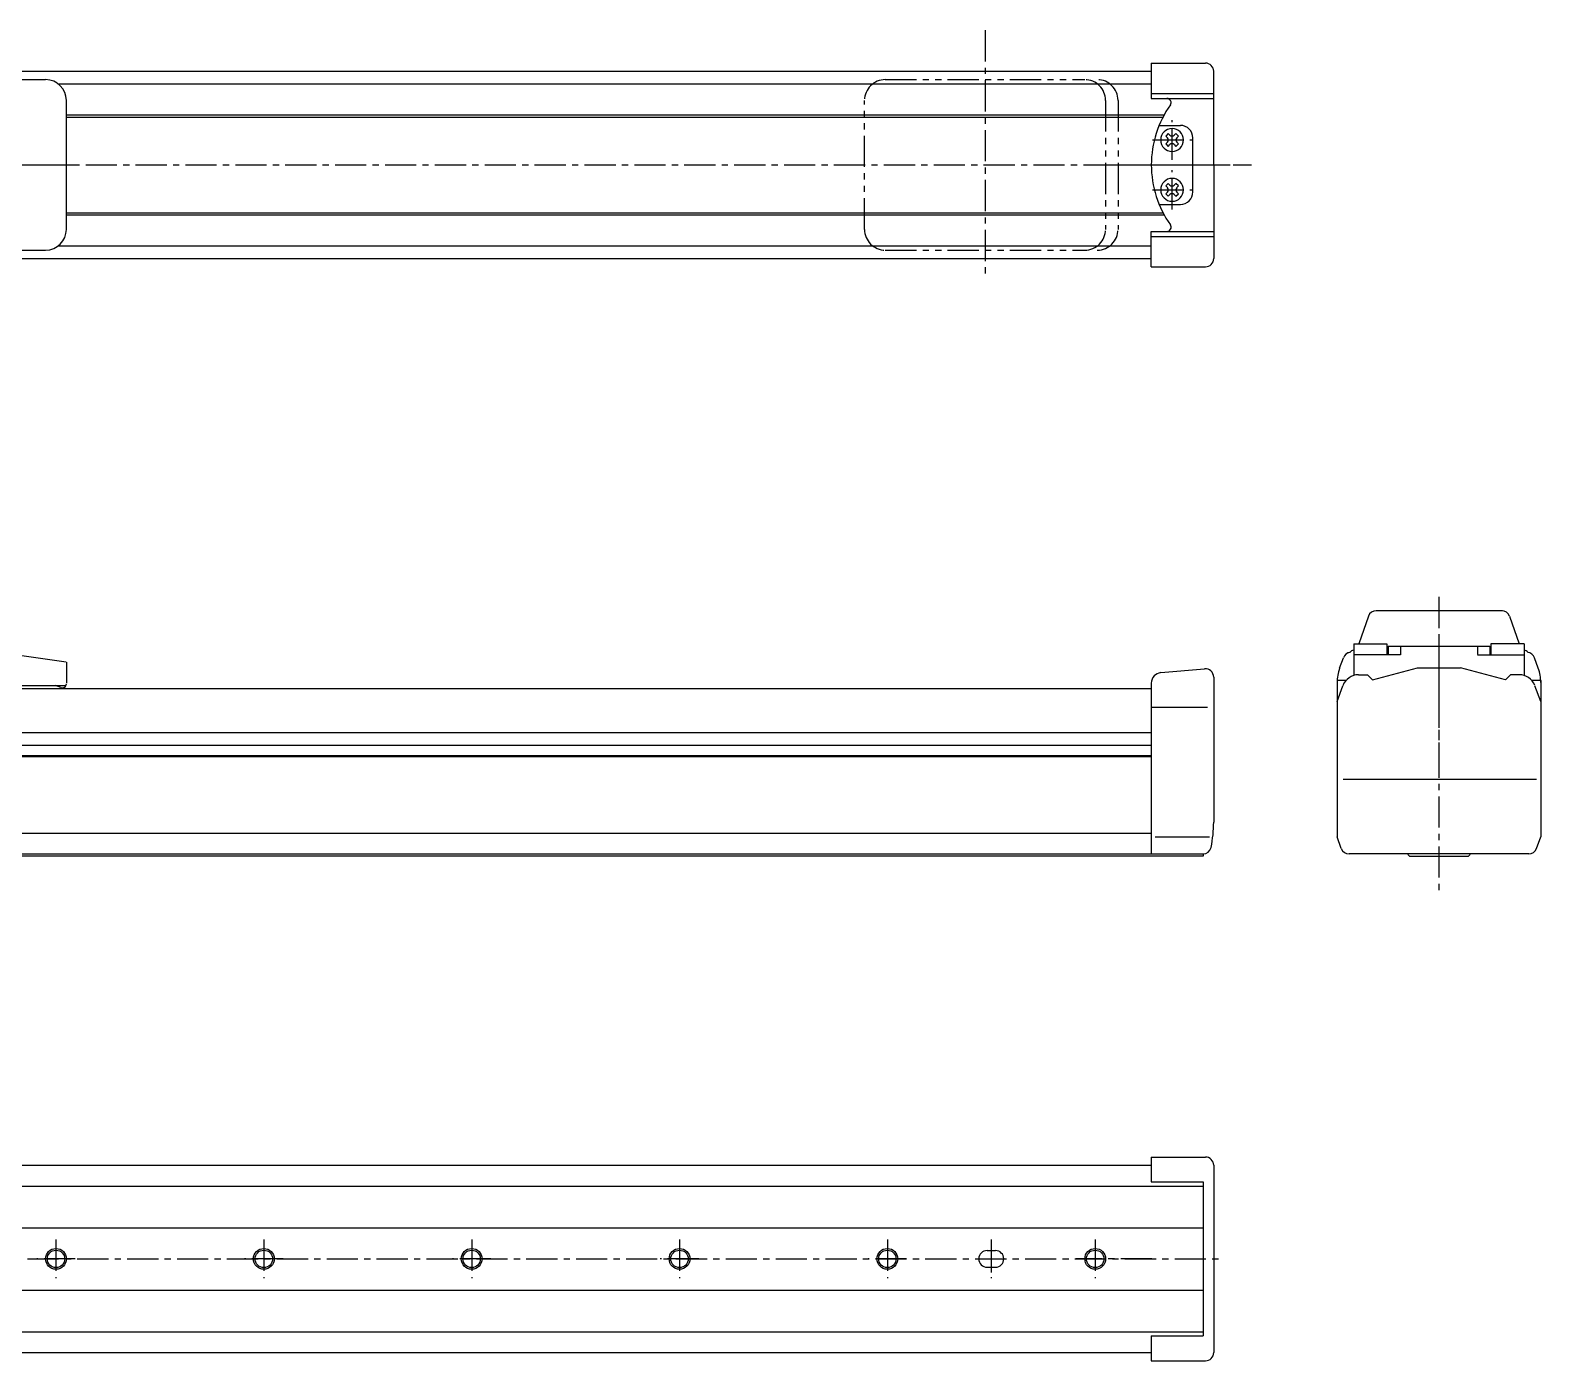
# Model space of a CAD drawing. Extents: x -728 to -84, y 145 to 488.
# Drawn here: x -447.5 to -84.1, y 168.5 to 488.5 of the extents above; entities that cross this region are included whole.
import ezdxf

# ---------------------------------------------------------------- set-up
doc = ezdxf.new("R2010")
doc.units = 0
for name, pattern in [('CENTER', [12, 7.5, -1.5, 1.5, -1.5]), ('CONTINOUS', [0]), ('PHANTOM', [15, 7.5, -1.5, 1.5, -1.5, 1.5, -1.5])]:
    doc.linetypes.add(name, pattern=pattern)
doc.layers.get('0').update_dxf_attribs({"linetype": 'CONTINUOUS'})
doc.layers.add('CENTER', color=1, linetype='CENTER')

msp = doc.modelspace()

# ---------------------------------------------------------------- linework, layer by layer
at = {"color": 7, "linetype": 'CONTINOUS'}
for p, q in [((-177.78, 480.57), (-177.78, 472.07)), ((-177.78, 480.57), (-164.78, 480.57)), ((-519.18, 478.57), (-177.78, 478.57)), ((-451.28, 476.57), (-443.78, 476.57)), ((-162.78, 456.07), (-162.78, 478.57)), ((-440.78, 475.57), (-177.78, 475.57)), ((-177.78, 473.27), (-162.78, 473.27)), ((-438.78, 440.57), (-438.78, 471.57)), ((-177.78, 472.07), (-162.78, 472.07)), ((-438.78, 468.07), (-174.72, 468.07)), ((-438.78, 467.57), (-174.98, 467.57)), ((-175.91, 465.57), (-170.78, 465.57)), ((-173.72, 463.61), (-174.32, 463.01)), ((-174.32, 463.01), (-173.91, 462.6)), ((-173.91, 461.55), (-174.32, 461.14)), ((-173.31, 463.2), (-173.72, 463.61)), ((-171.85, 463.61), (-172.26, 463.2)), ((-171.25, 463.01), (-171.85, 463.61)), ((-171.66, 462.6), (-171.25, 463.01)), ((-171.25, 461.14), (-171.66, 461.55)), ((-167.78, 449.57), (-167.78, 462.57)), ((-174.32, 461.14), (-173.72, 460.53)), ((-173.72, 460.53), (-173.31, 460.95)), ((-172.26, 460.95), (-171.85, 460.53)), ((-171.85, 460.53), (-171.25, 461.14)), ((-162.78, 456.07), (-162.78, 433.57)), ((-173.72, 451.61), (-174.32, 451.01)), ((-174.32, 451.01), (-173.91, 450.6)), ((-173.31, 451.2), (-173.72, 451.61)), ((-171.85, 451.61), (-172.26, 451.2)), ((-171.25, 451.01), (-171.85, 451.61)), ((-171.66, 450.6), (-171.25, 451.01)), ((-173.91, 449.55), (-174.32, 449.14)), ((-174.32, 449.14), (-173.72, 448.53)), ((-173.72, 448.53), (-173.31, 448.95)), ((-172.26, 448.95), (-171.85, 448.53)), ((-171.85, 448.53), (-171.25, 449.14)), ((-171.25, 449.14), (-171.66, 449.55)), ((-438.78, 444.57), (-174.98, 444.57)), ((-438.78, 444.07), (-174.72, 444.07)), ((-175.91, 446.57), (-170.78, 446.57)), ((-177.78, 440.07), (-162.78, 440.07)), ((-177.78, 431.57), (-177.78, 440.07)), ((-440.78, 436.57), (-177.78, 436.57)), ((-177.78, 438.87), (-162.78, 438.87)), ((-519.19, 433.57), (-177.78, 433.57)), ((-451.28, 435.57), (-443.78, 435.57)), ((-177.78, 431.57), (-164.78, 431.57)), ((-93.26, 348.87), (-123.67, 348.87)), ((-125.55, 347.53), (-127.89, 340.87)), ((-91.62, 347.53), (-89.29, 340.87)), ((-438.82, 336.51), (-451.78, 338.33)), ((-129.09, 340.87), (-129.09, 333.3)), ((-129.09, 340.87), (-121.09, 340.87)), ((-117.84, 338.25), (-129.09, 338.25)), ((-121.09, 340.87), (-121.09, 338.25)), ((-120.84, 340.37), (-120.84, 338.25)), ((-120.84, 340.37), (-96.34, 340.37)), ((-117.84, 340.37), (-117.84, 338.25)), ((-99.34, 340.37), (-99.34, 338.33)), ((-99.34, 338.25), (-88.09, 338.25)), ((-96.34, 340.37), (-96.34, 338.33)), ((-88.09, 340.87), (-96.09, 340.87)), ((-96.09, 340.87), (-96.09, 338.25)), ((-88.09, 340.87), (-88.09, 333.47)), ((-88.09, 338.25), (-88.09, 333.3)), ((-438.78, 336.5), (-438.78, 331.45)), ((-175.5, 333.97), (-164.96, 334.9)), ((-132.48, 335.03), (-131.57, 337.55)), ((-124.59, 332.27), (-113.76, 335.17)), ((-113.76, 335.17), (-103.41, 335.17)), ((-92.59, 332.27), (-103.41, 335.17)), ((-84.69, 335.03), (-85.61, 337.55)), ((-450.78, 330.87), (-438.89, 330.87)), ((-440.14, 330.39), (-441.39, 330.87)), ((-177.78, 331.42), (-177.78, 290.37)), ((-177.78, 331.42), (-177.78, 330.25)), ((-162.78, 332.9), (-162.78, 298.05)), ((-133.09, 332.1), (-133.09, 313.1)), ((-130.94, 332.1), (-133.09, 332.1)), ((-133.09, 327), (-131.69, 330.84)), ((-127.93, 333.47), (-125.79, 333.47)), ((-125.79, 333.47), (-124.59, 332.27)), ((-91.39, 333.47), (-92.59, 332.27)), ((-89.24, 333.47), (-91.39, 333.47)), ((-84.09, 332.1), (-86.23, 332.1)), ((-84.09, 327), (-85.48, 330.84)), ((-84.09, 332.1), (-84.09, 313.1)), ((-520.28, 330.19), (-177.76, 330.19)), ((-177.66, 325.69), (-164.27, 325.69)), ((-133.09, 327), (-133.09, 294.49)), ((-84.09, 327), (-84.09, 294.49)), ((-520.28, 319.57), (-177.78, 319.57)), ((-520.28, 316.57), (-177.78, 316.57)), ((-520.28, 314.07), (-177.78, 314.07)), ((-520.28, 313.78), (-177.78, 313.78)), ((-131.65, 308.38), (-85.1, 308.38)), ((-608.78, 295.39), (-177.78, 295.39)), ((-176.89, 294.49), (-163.81, 294.49)), ((-132.07, 291.68), (-133.09, 294.49)), ((-85.11, 291.68), (-84.09, 294.49)), ((-550.28, 290.39), (-177.78, 290.39)), ((-165.28, 289.87), (-550.28, 289.87)), ((-177.78, 290.37), (-165.37, 290.37)), ((-165.28, 290.37), (-165.28, 289.87)), ((-86.99, 290.37), (-130.19, 290.37)), ((-115.69, 289.87), (-116.09, 290.27)), ((-115.69, 289.87), (-101.49, 289.87)), ((-101.09, 290.27), (-101.49, 289.87)), ((-612.78, 215.5), (-177.78, 215.5)), ((-177.78, 217.5), (-177.78, 211.5)), ((-177.78, 217.5), (-164.78, 217.5)), ((-162.78, 215.5), (-162.78, 170.5)), ((-177.78, 211.5), (-165.28, 211.5)), ((-165.28, 211.5), (-165.28, 174.5)), ((-625.78, 210.5), (-165.28, 210.5)), ((-625.78, 200.5), (-165.28, 200.5)), ((-625.78, 185.5), (-165.28, 185.5)), ((-625.78, 175.5), (-165.28, 175.5)), ((-177.78, 174.5), (-177.78, 168.5)), ((-177.78, 174.5), (-165.28, 174.5)), ((-612.78, 170.5), (-177.78, 170.5)), ((-177.78, 168.5), (-164.78, 168.5))]:
    msp.add_line(p, q, dxfattribs=at)
at = {"color": 3, "linetype": 'PHANTOM'}
for p, q in [((-241.78, 476.57), (-193.78, 476.57)), ((-246.78, 440.57), (-246.78, 471.57)), ((-188.78, 471.57), (-188.78, 440.57)), ((-185.78, 471.57), (-185.78, 440.57)), ((-241.78, 435.57), (-193.78, 435.57)), ((-177.78, 290.39), (-165.28, 290.39))]:
    msp.add_line(p, q, dxfattribs=at)
at = {"color": 7, "linetype": 'CENTER'}
for p, q in [((-216.28, 197.64), (-216.28, 188.36)), ((-216.28, 196.22), (-216.28, 189.75))]:
    msp.add_line(p, q, dxfattribs=at)
at = {"color": 7, "linetype": 'CONTINUOUS'}
for p, q in [((-217.28, 195), (-215.28, 195)), ((-217.28, 191), (-215.28, 191))]:
    msp.add_line(p, q, dxfattribs=at)
at = {"color": 7, "linetype": 'CONTINOUS'}
for centre, radius in [((-441.28, 193), 2.5), ((-441.28, 193), 2.1), ((-391.28, 193), 2.5), ((-391.28, 193), 2.1), ((-341.28, 193), 2.5), ((-341.28, 193), 2.1), ((-291.28, 193), 2.5), ((-291.28, 193), 2.1), ((-241.28, 193), 2.5), ((-241.28, 193), 2.1), ((-191.28, 193), 2.5), ((-191.28, 193), 2.1)]:
    msp.add_circle(centre, radius, dxfattribs=at)
for centre, radius, start, end in [((-164.78, 478.57), 2, 0, 90), ((-443.78, 471.57), 5, 0, 90), ((-152.78, 456.07), 25, 144.7656, 180), ((-174.02, 471.07), 1, 324.7656, 90), ((-170.78, 462.57), 3, 0, 90), ((-172.78, 462.07), 2.75, 0, 359.9997), ((-174.43, 462.07), 0.742, 315.0001, 45), ((-172.78, 463.72), 0.742, 225.0001, 315), ((-171.13, 462.07), 0.742, 135.0001, 225), ((-172.78, 460.42), 0.742, 45, 135), ((-152.78, 456.07), 25, 180, 215.2344), ((-172.78, 450.07), 2.75, 0, 359.9997), ((-172.78, 451.72), 0.742, 225.0001, 315), ((-174.43, 450.07), 0.742, 315.0001, 45), ((-172.78, 448.42), 0.742, 45, 135), ((-171.13, 450.07), 0.742, 135.0001, 225), ((-170.78, 449.57), 3, 270, 0), ((-443.78, 440.57), 5, 270, 0), ((-174.02, 441.07), 1, 270, 35.2344), ((-164.78, 433.57), 2, 270, 0), ((-123.67, 346.87), 2, 90, 160.71), ((-93.51, 346.87), 2, 19.29, 90), ((-129.69, 336.87), 2, 97.822, 160), ((-129.69, 336.87), 2, 101.5491, 160), ((-129.09, 338.36), 1, 90, 149.4352), ((-88.09, 338.36), 1, 30.5648, 90), ((-87.49, 336.87), 2, 20, 82.178), ((-164.78, 332.9), 2, 0, 95), ((-123.09, 331.61), 10, 160, 180), ((-94.09, 331.61), 10, 0, 20), ((-439.78, 331.32), 1, 249, 0), ((-175.28, 331.48), 2.5, 95, 180), ((-127.93, 329.47), 4, 90, 160), ((-89.24, 329.47), 4, 22.2313, 90), ((-192.78, 298.05), 30, 348.2935, 0), ((-165.37, 292.37), 2, 270, 348.2935), ((-130.19, 292.37), 2, 200, 270), ((-86.99, 292.37), 2, 270, 340), ((-164.78, 215.5), 2, 0, 90), ((-164.78, 170.5), 2, 270, 0)]:
    msp.add_arc(centre, radius, start, end, dxfattribs=at)
at = {"color": 3, "linetype": 'PHANTOM'}
for centre, start, end in [((-241.78, 471.57), 90, 180), ((-193.78, 471.57), 0, 90), ((-190.78, 471.57), 0, 90), ((-241.78, 440.57), 180, 270), ((-193.78, 440.57), 270, 0), ((-190.78, 440.57), 270, 0)]:
    msp.add_arc(centre, 5, start, end, dxfattribs=at)
at = {"color": 7, "linetype": 'CONTINUOUS'}
for centre, start, end in [((-217.28, 193), 90, 270), ((-215.28, 193), 270, 90)]:
    msp.add_arc(centre, 2, start, end, dxfattribs=at)
at = {"layer": 'CENTER', "color": 1, "linetype": 'CENTER'}
for p, q in [((-217.78, 488.45), (-217.78, 428.74)), ((-172.78, 457.32), (-172.78, 466.82)), ((-177.53, 462.07), (-168.03, 462.07)), ((-638.13, 456.07), (-153.64, 456.07)), ((-499.06, 456.07), (-436.51, 456.07)), ((-189.53, 456.07), (-158.83, 456.07)), ((-172.78, 445.32), (-172.78, 454.82)), ((-177.53, 450.07), (-168.03, 450.07)), ((-108.59, 352.2), (-108.59, 280.28)), ((-108.59, 341.9), (-108.59, 326.26)), ((-108.59, 341.21), (-108.59, 310.53)), ((-108.59, 341.21), (-108.59, 310.53)), ((-441.28, 197.64), (-441.28, 188.36)), ((-391.28, 197.64), (-391.28, 188.36)), ((-341.28, 197.64), (-341.28, 188.36)), ((-291.28, 197.64), (-291.28, 188.36)), ((-241.28, 197.64), (-241.28, 188.36)), ((-191.28, 197.64), (-191.28, 188.36)), ((-664.15, 193), (-161.53, 193)), ((-436.64, 193), (-445.92, 193)), ((-386.64, 193), (-395.92, 193)), ((-336.64, 193), (-345.92, 193)), ((-286.64, 193), (-295.92, 193)), ((-236.64, 193), (-245.92, 193)), ((-177.64, 193), (-195.92, 193))]:
    msp.add_line(p, q, dxfattribs=at)
for p in [(-172.78, 462.07), (-172.78, 450.07)]:
    msp.add_point(p, dxfattribs=at)

doc.saveas('drawing.dxf')
